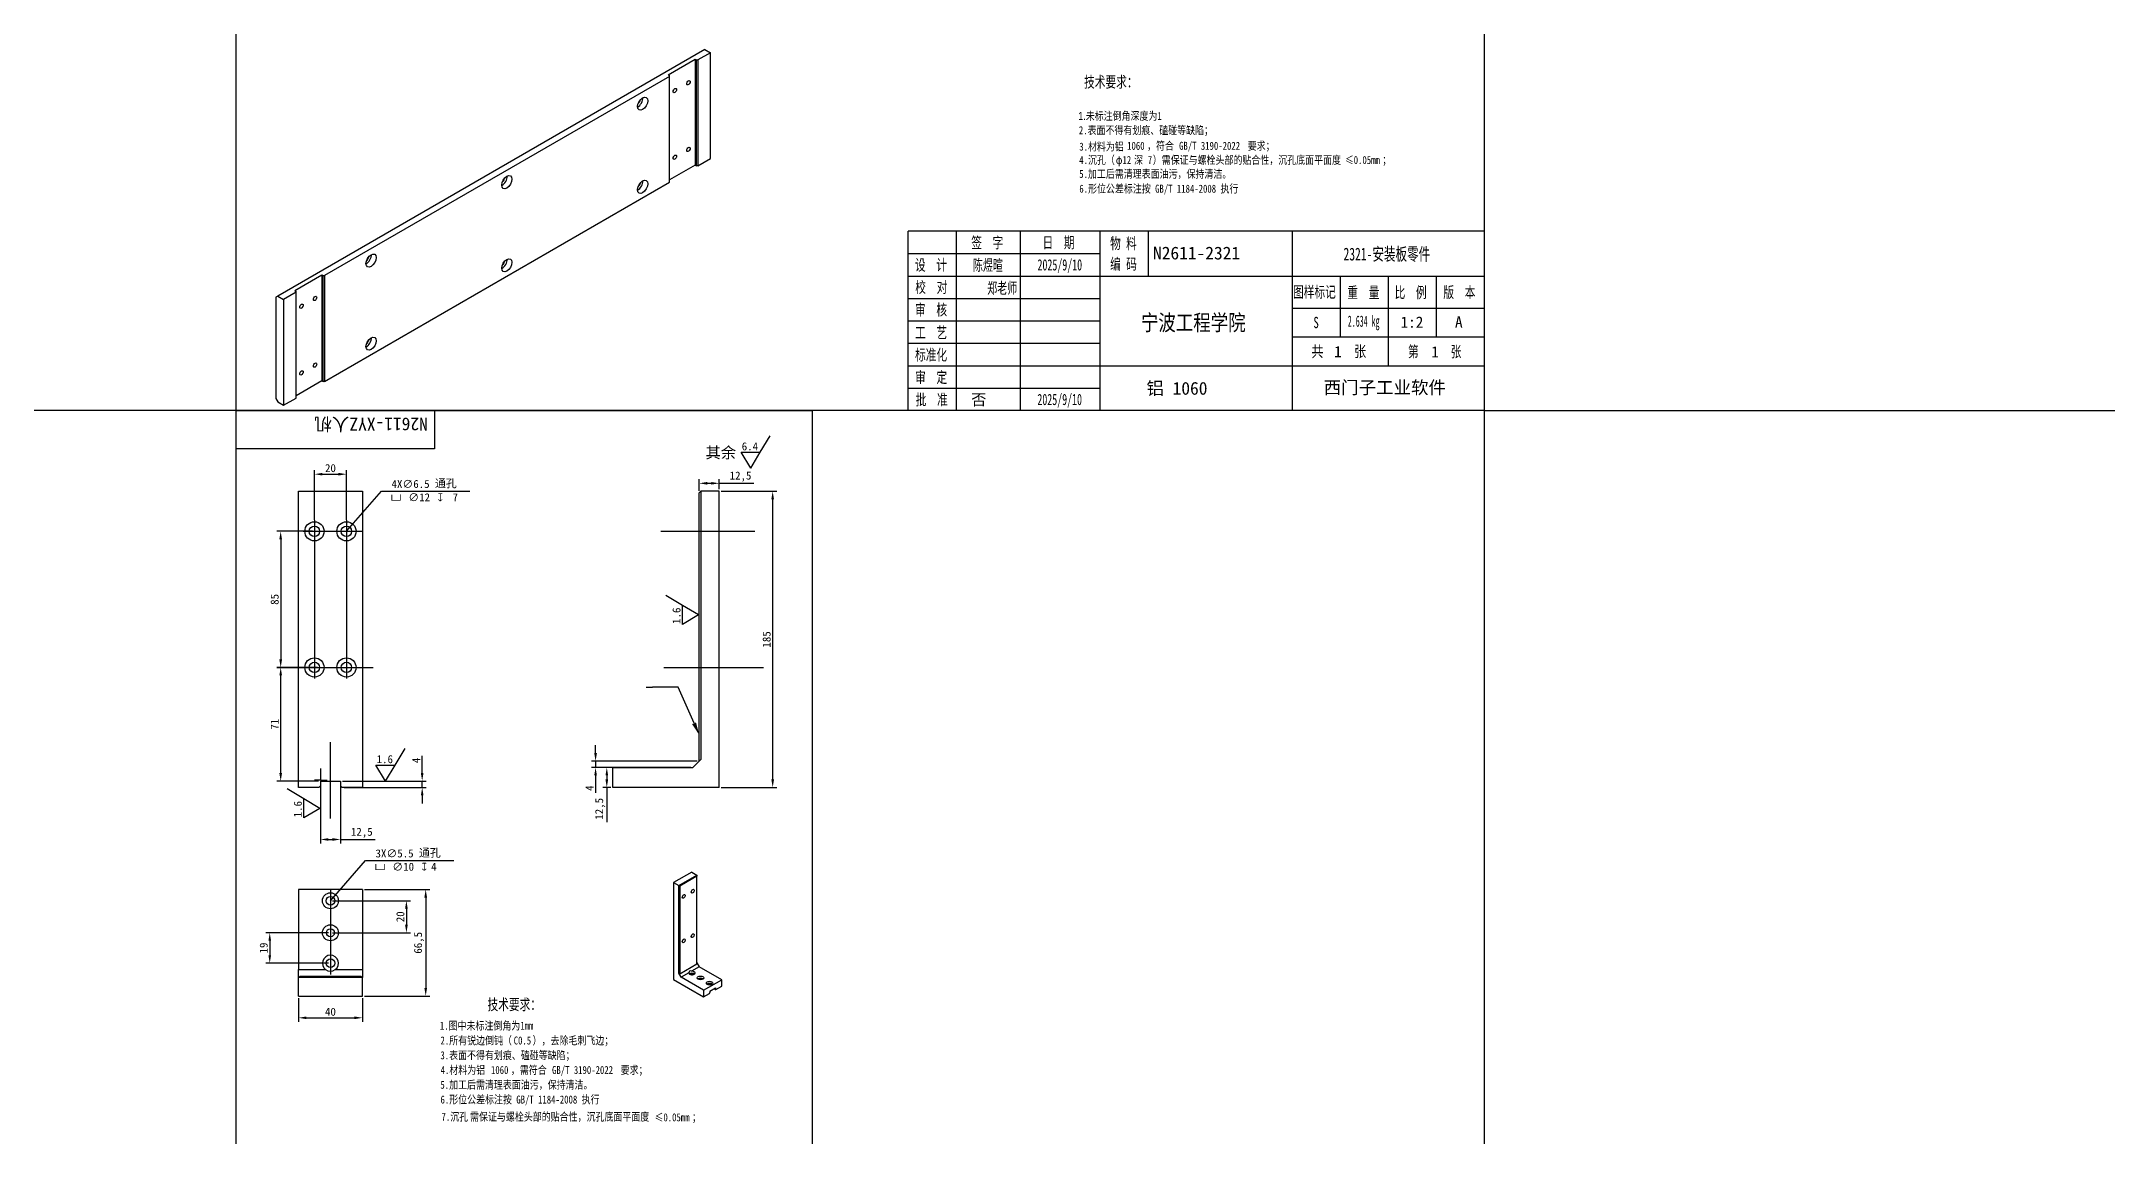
# Model space of a CAD drawing. Header units: millimetres. Extents: x 0 to 6044, y -1712 to 410.
# Drawn here: x 1303 to 1949, y -1365 to -1023 of the extents above; entities that cross this region are included whole.
import ezdxf
from ezdxf.lldxf.tags import DXFTag

# ---------------------------------------------------------------- set-up
doc = ezdxf.new("R2010")
doc.units = ezdxf.units.MM
for name, color, linetype in [('2321-安装板零件', 7, 'Continuous'), ('2322-连接角', 7, 'Continuous'), ('Default', 7, 'Continuous'), ('图框', 7, 'Continuous')]:
    doc.layers.add(name, color=color, linetype=linetype)
doc.styles.add('MtXpl_', font='SimSun.ttf')
doc.styles.add('MtXpl__1', font='')
doc.styles.add('MtXpl_gdt_shx', font='gdt.shx')
doc.styles.add('SEACAD_Arial', font='arial.ttf')
doc.styles.get('MtXpl__1').set_extended_font_data('SimSun', bold=True)
tags = doc.linetypes.add('CENTER2', pattern=[28.575, 19.05, -3.175, 3.175, -3.175]).pattern_tags.tags
tags[10:11] = [DXFTag(74, 4), DXFTag(75, 0), DXFTag(340, '0'), DXFTag(46, 0.0), DXFTag(50, 0.0), DXFTag(44, 0.0), DXFTag(45, 0.0)]
tags[8:9] = [DXFTag(74, 4), DXFTag(75, 0), DXFTag(340, '0'), DXFTag(46, 0.0), DXFTag(50, 0.0), DXFTag(44, 0.0), DXFTag(45, 0.0)]
tags[6:7] = [DXFTag(74, 4), DXFTag(75, 0), DXFTag(340, '0'), DXFTag(46, 0.0), DXFTag(50, 0.0), DXFTag(44, 0.0), DXFTag(45, 0.0)]
tags[4:5] = [DXFTag(74, 4), DXFTag(75, 0), DXFTag(340, '0'), DXFTag(46, 0.0), DXFTag(50, 0.0), DXFTag(44, 0.0), DXFTag(45, 0.0)]

msp = doc.modelspace()

# ---------------------------------------------------------------- linework, layer by layer
for p, q in [((1364, -1137.973), (1154, -1137.973)), ((1754, -1137.973), (1754, -1711.945)), ((1754, -1137.973), (4874, -1137.973))]:
    msp.add_line(p, q)
at = {"color": 4}
for p, q in [((1527.809, -1151.002), (1530.896, -1145.857)), ((1521.809, -1151.002), (1527.809, -1151.002)), ((1524.809, -1156.002), (1521.809, -1151.002)), ((1524.809, -1156.002), (1527.809, -1151.002)), ((1388.501, -1172.067), (1388.501, -1156.599)), ((1391.001, -1157.849), (1396.001, -1157.849)), ((1398.501, -1172.067), (1398.501, -1156.599)), ((1508.713, -1163.067), (1508.713, -1159.442)), ((1511.213, -1160.692), (1512.463, -1160.692)), ((1514.963, -1162.567), (1514.963, -1159.442)), ((1514.963, -1160.692), (1525.796, -1160.692)), ((1398.501, -1175.692), (1409.498, -1163.159)), ((1409.498, -1163.159), (1437.047, -1163.159)), ((1387.876, -1175.692), (1376.703, -1175.692)), ((1377.953, -1178.192), (1377.953, -1215.692)), ((1503.476, -1198.811), (1498.331, -1195.724)), ((1503.476, -1204.811), (1503.476, -1198.811)), ((1508.476, -1201.811), (1503.476, -1198.811)), ((1508.476, -1201.811), (1503.476, -1204.811)), ((1387.876, -1218.192), (1376.703, -1218.192)), ((1413.73, -1248.692), (1416.817, -1243.547)), ((1476.346, -1244.942), (1476.346, -1242.442)), ((1407.73, -1248.692), (1413.73, -1248.692)), ((1410.73, -1253.692), (1407.73, -1248.692)), ((1410.73, -1253.692), (1413.73, -1248.692)), ((1508.088, -1247.442), (1475.096, -1247.442)), ((1506.088, -1249.442), (1475.096, -1249.442)), ((1476.346, -1247.442), (1476.346, -1249.442)), ((1476.346, -1251.942), (1476.346, -1257.358)), ((1481.088, -1249.442), (1478.609, -1249.442)), ((1479.859, -1251.942), (1479.859, -1253.192)), ((1385.141, -1259.216), (1379.996, -1256.129)), ((1481.088, -1255.692), (1478.609, -1255.692)), ((1479.859, -1255.692), (1479.859, -1266.525)), ((1385.141, -1265.216), (1385.141, -1259.216)), ((1390.141, -1262.216), (1385.141, -1259.216)), ((1390.141, -1262.216), (1385.141, -1265.216)), ((1393.501, -1291.067), (1404.498, -1278.535)), ((1404.498, -1278.535), (1432.047, -1278.535)), ((1394.126, -1291.067), (1418.483, -1291.067)), ((1417.233, -1293.567), (1417.233, -1298.567)), ((1392.876, -1301.067), (1373.28, -1301.067)), ((1374.53, -1303.567), (1374.53, -1308.067)), ((1394.126, -1301.067), (1418.483, -1301.067)), ((1392.876, -1310.567), (1373.28, -1310.567))]:
    msp.add_line(p, q, dxfattribs=at)
at = {"color": 4, "linetype": 'CENTER2'}
for p, q in [((1515.588, -1163.192), (1532.935, -1163.192)), ((1531.685, -1253.192), (1531.685, -1165.692)), ((1389.501, -1218.192), (1376.703, -1218.192)), ((1377.953, -1251.192), (1377.953, -1220.692)), ((1422.161, -1251.192), (1422.161, -1245.775)), ((1389.751, -1253.692), (1376.703, -1253.692)), ((1390.376, -1254.317), (1390.376, -1273.178)), ((1396.626, -1254.317), (1396.626, -1273.178)), ((1397.251, -1253.692), (1423.411, -1253.692)), ((1397.751, -1255.692), (1423.411, -1255.692)), ((1422.161, -1255.692), (1422.161, -1253.692)), ((1422.161, -1258.192), (1422.161, -1260.692)), ((1515.588, -1255.692), (1532.935, -1255.692)), ((1392.876, -1271.928), (1394.126, -1271.928)), ((1396.626, -1271.928), (1407.459, -1271.928)), ((1404.126, -1287.567), (1424.517, -1287.567)), ((1423.267, -1290.067), (1423.267, -1318.317)), ((1383.501, -1321.442), (1383.501, -1328.87)), ((1403.501, -1321.442), (1403.501, -1328.87)), ((1404.126, -1320.817), (1424.517, -1320.817)), ((1386.001, -1327.62), (1401.001, -1327.62))]:
    msp.add_line(p, q, dxfattribs=at)
at = {"linetype": 'CENTER2'}
msp.add_line((1376.703, -1218.192), (1406.842, -1218.192), dxfattribs=at)
at = {"color": 3, "linetype": 'ByBlock', "lineweight": -2}
msp.add_line((1502.168, -1224.358), (1494.168, -1224.358), dxfattribs=at)
at = {"color": 3}
for q in [(1390.52, -1249.784), (1388.52, -1253.393), (1392.52, -1253.393)]:
    msp.add_line((1390.52, -1253.393), q, dxfattribs=at)
at = {"color": 3, "linetype": 'ByBlock', "lineweight": -2}
for points in [[(1492.168, -1224.358), (1494.168, -1224.358)], [(1507.124, -1235.638), (1502.168, -1224.358)]]:
    msp.add_lwpolyline(points, dxfattribs=at)
at = {"color": 4}
for points in [[(1391.001, -1157.432), (1391.001, -1158.265), (1388.501, -1157.849)], [(1396.001, -1157.432), (1396.001, -1158.265), (1398.501, -1157.849)], [(1511.213, -1160.275), (1511.213, -1161.108), (1508.713, -1160.692)], [(1512.463, -1160.275), (1512.463, -1161.108), (1514.963, -1160.692)], [(1377.536, -1178.192), (1378.37, -1178.192), (1377.953, -1175.692)], [(1377.536, -1215.692), (1378.37, -1215.692), (1377.953, -1218.192)], [(1475.929, -1244.942), (1476.763, -1244.942), (1476.346, -1247.442)], [(1475.929, -1251.942), (1476.763, -1251.942), (1476.346, -1249.442)], [(1479.442, -1251.942), (1480.276, -1251.942), (1479.859, -1249.442)], [(1479.442, -1253.192), (1480.276, -1253.192), (1479.859, -1255.692)], [(1416.816, -1293.567), (1417.65, -1293.567), (1417.233, -1291.067)], [(1374.114, -1303.567), (1374.947, -1303.567), (1374.53, -1301.067)], [(1416.816, -1298.567), (1417.65, -1298.567), (1417.233, -1301.067)], [(1374.114, -1308.067), (1374.947, -1308.067), (1374.53, -1310.567)]]:
    msp.add_solid(points, dxfattribs=at)
at = {"color": 4, "linetype": 'CENTER2'}
for points in [[(1531.269, -1165.692), (1532.102, -1165.692), (1531.685, -1163.192)], [(1377.536, -1220.692), (1378.37, -1220.692), (1377.953, -1218.192)], [(1377.536, -1251.192), (1378.37, -1251.192), (1377.953, -1253.692)], [(1421.744, -1251.192), (1422.578, -1251.192), (1422.161, -1253.692)], [(1421.744, -1258.192), (1422.578, -1258.192), (1422.161, -1255.692)], [(1531.269, -1253.192), (1532.102, -1253.192), (1531.685, -1255.692)], [(1392.876, -1271.511), (1392.876, -1272.345), (1390.376, -1271.928)], [(1394.126, -1271.511), (1394.126, -1272.345), (1396.626, -1271.928)], [(1422.85, -1290.067), (1423.683, -1290.067), (1423.267, -1287.567)], [(1422.85, -1318.317), (1423.683, -1318.317), (1423.267, -1320.817)], [(1386.001, -1327.203), (1386.001, -1328.036), (1383.501, -1327.62)], [(1401.001, -1327.203), (1401.001, -1328.036), (1403.501, -1327.62)]]:
    msp.add_solid(points, dxfattribs=at)
at = {"color": 3}
msp.add_solid([(1507.734, -1235.369), (1508.733, -1239.3), (1506.513, -1235.906)], dxfattribs=at)
at = {"layer": '2321-安装板零件', "color": 7, "linetype": 'Continuous'}
for p, q in [((1510.456, -1025.179), (1377.025, -1102.216)), ((1512.259, -1026.22), (1508.335, -1028.486)), ((1510.456, -1025.179), (1512.259, -1026.22)), ((1512.259, -1059.288), (1512.259, -1026.22)), ((1499.001, -1033.14), (1507.486, -1028.241)), ((1507.486, -1028.241), (1507.911, -1028.486)), ((1507.486, -1028.241), (1507.486, -1061.309)), ((1507.911, -1061.554), (1507.911, -1028.486)), ((1507.911, -1028.486), (1508.335, -1028.486)), ((1508.335, -1028.486), (1508.335, -1061.554)), ((1499.425, -1033.63), (1391.662, -1095.847)), ((1499.001, -1033.14), (1499.425, -1033.385)), ((1499.425, -1033.63), (1499.425, -1033.385)), ((1499.425, -1066.698), (1499.425, -1033.63)), ((1507.486, -1061.309), (1499.425, -1065.963)), ((1507.486, -1061.309), (1507.911, -1061.554)), ((1508.335, -1061.554), (1507.911, -1061.554)), ((1508.335, -1061.554), (1512.259, -1059.288)), ((1391.662, -1128.915), (1499.425, -1066.698)), ((1382.328, -1100.501), (1390.814, -1095.602)), ((1390.814, -1095.602), (1391.238, -1095.847)), ((1390.814, -1095.602), (1390.814, -1128.67)), ((1391.238, -1128.915), (1391.238, -1095.847)), ((1391.238, -1095.847), (1391.662, -1095.847)), ((1391.662, -1095.847), (1391.662, -1128.915)), ((1377.025, -1102.216), (1376.389, -1102.583)), ((1376.389, -1102.583), (1376.389, -1111.279)), ((1377.025, -1102.216), (1378.828, -1103.257)), ((1382.753, -1100.991), (1378.828, -1103.257)), ((1378.828, -1103.257), (1378.828, -1136.325)), ((1382.328, -1100.501), (1382.753, -1100.746)), ((1382.753, -1100.991), (1382.753, -1100.746)), ((1382.753, -1134.059), (1382.753, -1100.991)), ((1376.389, -1111.279), (1376.389, -1125.486)), ((1376.389, -1125.486), (1376.389, -1134.182)), ((1390.814, -1128.67), (1382.753, -1133.324)), ((1390.814, -1128.67), (1391.238, -1128.915)), ((1391.662, -1128.915), (1391.238, -1128.915)), ((1376.389, -1134.182), (1377.025, -1135.284)), ((1377.025, -1135.284), (1378.828, -1136.325)), ((1378.828, -1136.325), (1382.753, -1134.059))]:
    msp.add_line(p, q, dxfattribs=at)
for centre, major_axis in [((1501.122, -1038.039), (-0.369, -0.639)), ((1505.365, -1035.59), (-0.369, -0.639)), ((1491.046, -1042.142), (-1.125, -1.949)), ((1501.122, -1058.86), (-0.369, -0.639)), ((1505.365, -1056.41), (-0.369, -0.639)), ((1448.62, -1066.637), (-1.125, -1.949)), ((1491.046, -1068.107), (-1.125, -1.949)), ((1406.193, -1091.132), (-1.125, -1.949)), ((1448.62, -1092.601), (-1.125, -1.949)), ((1388.692, -1102.951), (-0.369, -0.639)), ((1384.45, -1105.4), (-0.369, -0.639)), ((1406.193, -1117.096), (-1.125, -1.949)), ((1388.692, -1123.771), (-0.369, -0.639)), ((1384.45, -1126.221), (-0.369, -0.639))]:
    msp.add_ellipse(centre, major_axis=major_axis, ratio=0.5773503, dxfattribs=at)
for centre, major_axis, start_param, end_param in [((1489.561, -1041.285), (-1.125, -1.949), 0.7207739, 2.4208187), ((1489.561, -1041.285), (-0.525, -0.909), 0.893485, 2.2481076), ((1447.135, -1065.78), (-1.125, -1.949), 0.7207739, 2.4208187), ((1447.135, -1065.78), (-0.525, -0.909), 0.893485, 2.2481076), ((1489.561, -1067.249), (-1.125, -1.949), 0.7207739, 2.4208187), ((1489.561, -1067.249), (-0.525, -0.909), 0.893485, 2.2481076), ((1404.708, -1090.274), (-1.125, -1.949), 0.7207739, 2.4208187), ((1404.708, -1090.274), (-0.525, -0.909), 0.893485, 2.2481076), ((1447.135, -1091.744), (-1.125, -1.949), 0.7207739, 2.4208187), ((1447.135, -1091.744), (-0.525, -0.909), 0.893485, 2.2481076), ((1404.708, -1116.239), (-1.125, -1.949), 0.7207739, 2.4208187), ((1404.708, -1116.239), (-0.525, -0.909), 0.893485, 2.2481076)]:
    msp.add_ellipse(centre, major_axis=major_axis, ratio=0.5773503, start_param=start_param, end_param=end_param, dxfattribs=at)
at = {"layer": '2322-连接角', "color": 7, "linetype": 'Continuous'}
for p, q in [((1383.501, -1255.692), (1383.501, -1163.192)), ((1383.501, -1163.192), (1403.501, -1163.192)), ((1403.501, -1163.192), (1403.501, -1255.692)), ((1509.213, -1163.192), (1508.713, -1163.692)), ((1508.713, -1247.442), (1508.713, -1163.692)), ((1514.963, -1163.192), (1509.213, -1163.192)), ((1509.213, -1163.192), (1509.213, -1246.942)), ((1514.963, -1255.692), (1514.963, -1163.192)), ((1481.713, -1249.442), (1506.713, -1249.442)), ((1481.713, -1255.692), (1481.713, -1249.442)), ((1509.213, -1246.942), (1506.713, -1249.442)), ((1389.876, -1255.692), (1383.501, -1255.692)), ((1389.876, -1255.692), (1390.376, -1255.192)), ((1390.376, -1253.692), (1390.376, -1255.192)), ((1390.376, -1253.692), (1396.626, -1253.692)), ((1396.626, -1253.692), (1396.626, -1255.192)), ((1396.626, -1255.192), (1397.126, -1255.692)), ((1403.501, -1255.692), (1397.126, -1255.692)), ((1514.963, -1255.692), (1481.713, -1255.692)), ((1506.37, -1282.143), (1500.714, -1285.409)), ((1502.34, -1286.348), (1507.997, -1283.082)), ((1507.997, -1283.409), (1502.623, -1286.512)), ((1506.37, -1282.143), (1507.997, -1283.082)), ((1507.997, -1283.082), (1507.997, -1283.409)), ((1507.997, -1310.762), (1507.997, -1283.409)), ((1403.501, -1287.567), (1383.501, -1287.567)), ((1383.501, -1287.567), (1383.501, -1312.567)), ((1403.501, -1287.567), (1403.501, -1312.567)), ((1500.714, -1285.409), (1500.714, -1315.62)), ((1500.714, -1285.409), (1502.34, -1286.348)), ((1502.34, -1313.701), (1502.34, -1286.348)), ((1502.623, -1286.512), (1502.34, -1286.348)), ((1502.623, -1286.512), (1502.623, -1313.864)), ((1507.997, -1310.435), (1508.704, -1311.66)), ((1383.501, -1312.567), (1392.001, -1312.567)), ((1383.501, -1315.067), (1383.501, -1312.567)), ((1383.501, -1315.067), (1384.001, -1314.567)), ((1383.501, -1320.817), (1383.501, -1315.067)), ((1403.501, -1315.067), (1383.501, -1315.067)), ((1384.001, -1314.567), (1403.001, -1314.567)), ((1395.001, -1312.567), (1403.501, -1312.567)), ((1403.001, -1314.567), (1403.501, -1315.067)), ((1403.501, -1312.567), (1403.501, -1315.067)), ((1403.501, -1320.817), (1403.501, -1315.067)), ((1500.714, -1315.62), (1510.118, -1321.049)), ((1503.047, -1314.926), (1502.34, -1313.701)), ((1502.623, -1313.864), (1502.34, -1313.701)), ((1502.623, -1313.864), (1507.997, -1310.762)), ((1505.451, -1313.538), (1503.047, -1314.926)), ((1510.118, -1319.008), (1503.047, -1314.926)), ((1508.704, -1311.66), (1506.3, -1313.048)), ((1515.775, -1315.742), (1508.704, -1311.66)), ((1510.118, -1319.008), (1515.775, -1315.742)), ((1515.775, -1317.783), (1515.775, -1315.742)), ((1383.501, -1320.817), (1403.501, -1320.817)), ((1510.118, -1319.008), (1510.118, -1321.049)), ((1510.118, -1321.049), (1511.921, -1320.008)), ((1511.921, -1320.008), (1512.063, -1319.763)), ((1512.063, -1319.273), (1513.83, -1318.253)), ((1512.063, -1319.273), (1512.063, -1319.763)), ((1513.406, -1318.498), (1513.83, -1318.743)), ((1513.83, -1318.253), (1513.83, -1318.743)), ((1513.83, -1318.743), (1513.972, -1318.824)), ((1513.972, -1318.824), (1515.775, -1317.783))]:
    msp.add_line(p, q, dxfattribs=at)
for centre, radius in [((1388.501, -1175.692), 3), ((1388.501, -1175.692), 1.625), ((1398.501, -1175.692), 3), ((1398.501, -1175.692), 1.625), ((1388.501, -1218.192), 3), ((1388.501, -1218.192), 1.625), ((1398.501, -1218.192), 3), ((1398.501, -1218.192), 1.625), ((1393.501, -1291.067), 2.5), ((1393.501, -1291.067), 1.375), ((1393.501, -1301.067), 2.5), ((1393.501, -1301.067), 1.25), ((1393.501, -1310.567), 1.375)]:
    msp.add_circle(centre, radius, dxfattribs=at)
for start, end in [(306.869898, 233.130102), (233.130102, 306.869898)]:
    msp.add_arc((1393.501, -1310.567), 2.5, start, end, dxfattribs=at)
for centre, major_axis in [((1503.895, -1289.696), (-0.325, -0.563)), ((1506.724, -1288.063), (-0.325, -0.563)), ((1503.895, -1303.576), (-0.325, -0.563)), ((1506.724, -1301.943), (-0.325, -0.563)), ((1509.128, -1315.171), (1, 0)), ((1511.957, -1316.804), (1, 0))]:
    msp.add_ellipse(centre, major_axis=major_axis, ratio=0.5773503, dxfattribs=at)
for centre, major_axis, start_param, end_param in [((1506.441, -1313.619), (1, 0), 2.9996956, 7.9958787), ((1506.441, -1314.272), (0.707, -1.225), 2.4980915, 3.7850938), ((1506.441, -1314.272), (1, 0), 0.6012642, 2.5403284), ((1506.441, -1314.272), (0.55, 0), 0.4870902, 2.6545025), ((1509.128, -1315.824), (1, 0), 0.6012642, 2.5403284), ((1509.128, -1315.824), (0.5, 0), 0.4875449, 2.6540478), ((1511.957, -1317.457), (1, 0), 0.6012642, 2.5403284), ((1511.957, -1317.457), (0.55, 0), 0.4870902, 2.6545025)]:
    msp.add_ellipse(centre, major_axis=major_axis, ratio=0.5773503, start_param=start_param, end_param=end_param, dxfattribs=at)
at = {"layer": 'Default', "color": 7, "linetype": 'Continuous'}
for p, q in [((1589, -1081.973), (1589, -1137.973)), ((1609, -1081.973), (1609, -1137.973)), ((1649, -1081.973), (1649, -1095.973)), ((1574, -1088.973), (1634, -1088.973)), ((1574, -1095.973), (1754, -1095.973)), ((1724, -1095.97), (1724, -1123.973)), ((1574, -1102.973), (1634, -1102.973)), ((1694, -1114.97), (1754, -1114.97))]:
    msp.add_line(p, q, dxfattribs=at)
at = {"layer": 'Default', "color": 7, "linetype": 'CENTER2'}
for p, q in [((1388.501, -1172.192), (1388.501, -1221.692)), ((1398.501, -1172.192), (1398.501, -1221.692)), ((1385.001, -1175.692), (1403.626, -1175.692)), ((1496.696, -1175.692), (1526.125, -1175.692)), ((1497.722, -1218.192), (1528.77, -1218.192)), ((1393.501, -1265.381), (1393.501, -1241.537)), ((1393.501, -1287.567), (1393.501, -1314.067))]:
    msp.add_line(p, q, dxfattribs=at)
at = {"layer": '图框', "color": 7, "linetype": 'Continuous'}
for p, q in [((1364, -1137.973), (1364, -850.973)), ((1754, -850.973), (1754, -1137.973)), ((1754, -1081.973), (1574, -1081.973)), ((1574, -1137.973), (1574, -1081.973)), ((1634, -1137.973), (1634, -1081.973)), ((1694, -1081.973), (1694, -1137.973)), ((1574, -1137.973), (1574, -1088.973)), ((1694, -1095.973), (1754, -1095.973)), ((1709, -1095.97), (1709, -1114.97)), ((1739, -1095.97), (1739, -1114.97)), ((1574, -1109.973), (1634, -1109.973)), ((1694, -1105.973), (1754, -1105.973)), ((1574, -1116.973), (1634, -1116.973)), ((1574, -1123.973), (1754, -1123.973)), ((1574, -1130.973), (1634, -1130.973)), ((1754, -1137.973), (1364, -1137.973)), ((1364, -1424.973), (1364, -1137.973)), ((1364, -1137.973), (1544, -1137.973)), ((1426, -1137.973), (1426, -1149.973)), ((1544, -1137.973), (1544, -1424.973)), ((1426, -1149.973), (1364, -1149.973))]:
    msp.add_line(p, q, dxfattribs=at)

# ---------------------------------------------------------------- texts
at = {"color": 40, "true_color": 0xf8d731, "width": 0.8}
for s, style, p in [('1.', 'SEACAD_Arial', (1627.176, -1047.218)), ('未标注倒角深度为1', 'MtXpl_', (1629.506, -1047.218)), ('2.表面不得有划痕、磕碰等缺陷；', 'MtXpl_', (1627.352, -1051.682)), ('4.沉孔（', 'MtXpl_', (1627.468, -1060.973)), ('3.材料为铝 ', 'MtXpl_', (1627.48, -1056.794)), ('φ12 ', 'MtXpl_', (1638.909, -1060.973)), ('1060', 'MtXpl_', (1642.445, -1056.545)), ('深 ', 'MtXpl_', (1644.605, -1060.973)), ('，符合 ', 'MtXpl_', (1648.661, -1056.545)), ('7', 'MtXpl_', (1648.895, -1060.973)), ('）需保证与螺栓头部的贴合性，沉孔底面平面度', 'MtXpl_', (1650.449, -1060.973)), ('GB/T 3190-2022 ', 'MtXpl_', (1658.672, -1056.545)), ('要求；', 'MtXpl_', (1680.106, -1056.545)), ('≤0.05mm', 'MtXpl_', (1710.516, -1060.973)), ('；', 'MtXpl_', (1722.142, -1060.973)), ('5.加工后需清理表面油污，保持清洁。', 'MtXpl_', (1627.468, -1065.319)), ('6.形位公差标注按 GB/T 1184-2008 执行', 'MtXpl_', (1627.501, -1069.933)), ('1.图中未标注倒角为1mm', 'MtXpl_', (1427.703, -1331.34)), ('2.所有锐边倒钝（', 'MtXpl_', (1427.882, -1335.954)), ('C0.5', 'MtXpl_', (1450.764, -1335.954)), ('），去除毛刺飞边；', 'MtXpl_', (1456.666, -1335.954)), ('3.表面不得有划痕、磕碰等缺陷；', 'MtXpl_', (1427.859, -1340.567)), ('4.材料为铝 ', 'MtXpl_', (1427.926, -1345.167)), ('1060', 'MtXpl_', (1443.658, -1345.167)), ('，需符合 ', 'MtXpl_', (1449.874, -1345.167)), ('GB/T 3190-2022 ', 'MtXpl_', (1462.745, -1345.167)), ('要求；', 'MtXpl_', (1484.179, -1345.167)), ('5.加工后需清理表面油污，保持清洁。', 'MtXpl_', (1427.859, -1349.781)), ('6.形位公差标注按 GB/T 1184-2008 执行', 'MtXpl_', (1427.893, -1354.394)), ('7.沉孔', 'MtXpl_', (1428.205, -1359.772)), ('需保证与螺栓头部的贴合性，沉孔底面平面度', 'MtXpl_', (1437.123, -1359.772)), ('≤0.05mm', 'MtXpl_', (1494.817, -1359.947)), ('；', 'MtXpl_', (1506.443, -1359.947))]:
    msp.add_text(s, height=2.5, dxfattribs=dict(at, style=style)).set_placement(p)
at = {"color": 4}
for s, height, style, p in [('其余', 3.5, 'MtXpl_', (1510.708, -1152.863)), ('通孔', 2.5, 'MtXpl_', (1426.148, -1161.969)), ('v', 2.5, 'MtXpl_gdt_shx', (1412.345, -1166.317)), ('x', 2.5, 'MtXpl_gdt_shx', (1426.988, -1166.317)), ('通孔', 2.5, 'MtXpl_', (1421.148, -1277.344)), ('v', 2.5, 'MtXpl_gdt_shx', (1407.345, -1281.693)), ('x', 2.5, 'MtXpl_gdt_shx', (1421.988, -1281.693))]:
    msp.add_text(s, height=height, dxfattribs=dict(at, style=style)).set_placement(p)
for s, p in [('6.4', (1522.018, -1150.404)), ('4X∅6.5 ', (1412.583, -1162.15)), ('∅12 ', (1417.822, -1166.317)), (' 7', (1429.964, -1166.317)), ('1.6', (1407.939, -1248.093)), ('3X∅5.5 ', (1407.583, -1277.526)), ('∅10 ', (1412.822, -1281.693)), ('4', (1424.964, -1281.693))]:
    msp.add_text(s, height=2.5, dxfattribs=at).set_placement(p)
for p in [(1502.878, -1204.603), (1384.543, -1265.008)]:
    msp.add_text('1.6', height=2.5, rotation=90, dxfattribs=at).set_placement(p)
at = {"color": 4, "char_height": 2.5, "attachment_point": 5}
for s, insert in [('20', (1393.501, -1155.974)), ('12,5', (1521.63, -1158.608))]:
    msp.add_mtext(s, dxfattribs=dict(at, insert=insert))
at = {"color": 4, "char_height": 2.5, "attachment_point": 5, "rotation": 90}
for s, insert in [('85', (1376.078, -1196.942)), ('4', (1474.471, -1255.9)), ('12,5', (1477.776, -1262.358)), ('20', (1415.358, -1296.067)), ('19', (1372.655, -1305.817))]:
    msp.add_mtext(s, dxfattribs=dict(at, insert=insert))
at = {"color": 4, "linetype": 'CENTER2', "char_height": 2.5, "attachment_point": 5, "rotation": 90}
for s, insert in [('185', (1529.81, -1209.442)), ('71', (1376.078, -1235.942)), ('4', (1420.286, -1247.233)), ('66,5', (1421.183, -1304.192))]:
    msp.add_mtext(s, dxfattribs=dict(at, insert=insert))
at = {"color": 4, "linetype": 'CENTER2', "char_height": 2.5, "attachment_point": 5}
for s, insert in [('12,5', (1403.293, -1269.845)), ('40', (1393.501, -1325.745))]:
    msp.add_mtext(s, dxfattribs=dict(at, insert=insert))
at = {"layer": 'Default', "color": 7, "style": 'MtXpl_', "width": 0.7}
for p in [(1628.984, -1037.092), (1442.58, -1325.201)]:
    msp.add_text('技术要求：', height=3.5, dxfattribs=at).set_placement(p)
at = {"layer": '图框', "color": 7, "style": 'MtXpl_'}
for s, width, p in [('签  字', 0.7, (1593.723, -1087.299)), ('日  期', 0.7, (1615.989, -1087.246)), ('物 料', 0.7, (1637.115, -1087.514)), ('设  计', 0.7, (1576.128, -1094.239)), ('编 码', 0.7, (1637.128, -1093.954)), ('校  对', 0.7, (1576.249, -1101.209)), ('图样标记', 0.7, (1694.277, -1102.693)), ('重  量', 0.7, (1711.242, -1102.849)), ('比  例', 0.7, (1726.014, -1102.829)), ('版  本', 0.7, (1741.247, -1102.762)), ('审  核', 0.7, (1576.155, -1108.234)), ('S', 0.7, (1700.65, -1112.222)), ('工  艺', 0.7, (1576.169, -1115.395)), ('标准化', 0.7, (1576.166, -1122.315)), ('共     张', 0.8, (1700.001, -1121.239)), ('第      张', 0.7, (1730.199, -1121.292)), ('审  定', 0.7, (1576.186, -1129.329)), ('批  准', 0.7, (1576.345, -1136.319))]:
    msp.add_text(s, height=3.5, dxfattribs=dict(at, width=width)).set_placement(p)
at = {"layer": '图框', "color": 7, "style": 'MtXpl__1'}
msp.add_text('西门子工业软件', height=4, dxfattribs=at).set_placement((1703.859, -1132.76))
at = {"layer": '图框', "color": 7, "linetype": 'Continuous'}
for s, insert, char_height, attachment_point in [('{\\pxsm0.9;\\f宋体|b0||i0||c0|p34;\\W0.6507936508;陈煜暄\\P}', (1598.939, -1090.797), 3.5, 2), ('{\\pxsm0.9;\\f宋体|b0||i0||c0|p34;\\W0.6507936508;2025/9/10\\P}', (1621.397, -1090.708), 3.5, 2), ('{\\pxsm0.9;\\f宋体|b0||i0||c0|p34;\\W1.;N2611-2321\\P}', (1664.133, -1086.775), 4, 2), ('{\\pxsm0.9;\\f宋体|b0||i0||c0|p34;\\W0.6625579021;2321-安装板零件\\P}', (1723.595, -1087.096), 4, 2), ('\\pxsm0.9;{\\fSimSun|b0|i0|c134|p34;\\W0.65079;郑老师}', (1603.396, -1097.959), 3.5, 2), ('{\\pxsm0.9;\\f宋体|b0||i0||c0|p34;\\W0.7996880969;宁波工程学院\\P}', (1663.106, -1108.004), 5, 2), ('{\\pxsm0.9;\\f宋体|b0||i0||c0|p34;\\W0.4338673331;2.634 kg\\P}', (1716.349, -1108.297), 3.5, 2), ('{\\pxsm0.9;\\f宋体|b0||i0||c0|p34;\\W1.;1:2\\P}', (1731.432, -1108.608), 3.5, 2), ('{\\pxsm0.9;\\f宋体|b0||i0||c0|p34;\\W1.;A\\P}', (1746.073, -1108.554), 3.5, 2), ('{\\pxsm0.9;\\f宋体|b0||i0||c0|p34;\\W1.;1\\P}', (1709.497, -1117.824), 3.5, 3), ('{\\pxsm0.9;\\f宋体|b0||i0||c0|p34;\\W1.;1\\P}', (1738.637, -1117.897), 3.5, 2), ('{\\pxsm0.9;\\f宋体|b0||i0||c0|p34;\\W1.;铝 1060\\P}', (1658.007, -1129.025), 4, 2), ('{\\pxsm0.9;\\f宋体|b0||i0||c0|p34;\\W1.;否\\P}', (1596.086, -1132.825), 3.5, 2), ('{\\pxsm0.9;\\f宋体|b0||i0||c0|p34;\\W0.6507936508;2025/9/10\\P}', (1621.361, -1132.748), 3.5, 2)]:
    msp.add_mtext(s, dxfattribs=dict(at, insert=insert, char_height=char_height, attachment_point=attachment_point))
at = {"layer": '图框', "color": 7, "linetype": 'Continuous', "insert": (1406.222, -1144.23), "char_height": 4, "attachment_point": 2, "rotation": 180}
msp.add_mtext('{\\pxsm0.9;\\f宋体|b0||i0||c0|p34;\\W1.;N2611-XYZ人机\\P}', dxfattribs=at)

doc.saveas('drawing.dxf')
